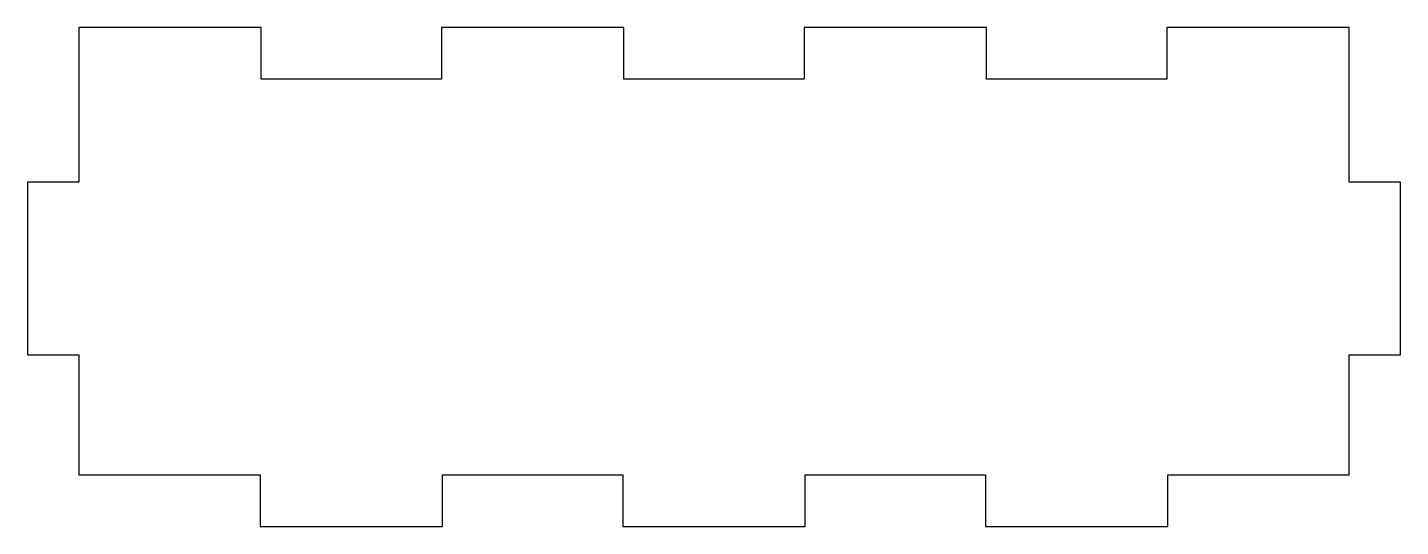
# Model space of a CAD drawing. Header units: millimetres. Extents: x -40 to 40, y -14.5 to 14.5.
import ezdxf

# ---------------------------------------------------------------- set-up
doc = ezdxf.new("R2010")
doc.units = ezdxf.units.MM
doc.layers.get('0').update_dxf_attribs({"linetype": 'CONTINUOUS'})

msp = doc.modelspace()

# ---------------------------------------------------------------- linework, layer by layer
for p, q in [((-26.404, 14.525), (-37.025, 14.525)), ((-37.025, 14.525), (-37.025, 5.525)), ((-26.404, 11.525), (-26.404, 14.525)), ((-5.261, 14.525), (-15.882, 14.525)), ((-15.882, 14.525), (-15.882, 11.525)), ((-5.261, 11.525), (-5.261, 14.525)), ((15.882, 14.525), (5.261, 14.525)), ((5.261, 14.525), (5.261, 11.525)), ((15.882, 11.525), (15.882, 14.525)), ((37.025, 14.525), (26.404, 14.525)), ((26.404, 14.525), (26.404, 11.525)), ((37.025, 5.525), (37.025, 14.525)), ((-15.882, 11.525), (-26.404, 11.525)), ((5.261, 11.525), (-5.261, 11.525)), ((26.404, 11.525), (15.882, 11.525)), ((-37.025, 5.525), (-40.025, 5.525)), ((-40.025, 5.525), (-40.025, -4.525)), ((40.025, 5.525), (37.025, 5.525)), ((40.025, -4.525), (40.025, 5.525)), ((-40.025, -4.525), (-37.025, -4.525)), ((-37.025, -4.525), (-37.025, -11.525)), ((37.025, -11.525), (37.025, -4.525)), ((37.025, -4.525), (40.025, -4.525)), ((-37.025, -11.525), (-26.454, -11.525)), ((-26.454, -11.525), (-26.454, -14.525)), ((-15.832, -14.525), (-15.832, -11.525)), ((-15.832, -11.525), (-5.311, -11.525)), ((-5.311, -11.525), (-5.311, -14.525)), ((5.311, -14.525), (5.311, -11.525)), ((5.311, -11.525), (15.832, -11.525)), ((15.832, -11.525), (15.832, -14.525)), ((26.454, -14.525), (26.454, -11.525)), ((26.454, -11.525), (37.025, -11.525)), ((-26.454, -14.525), (-15.832, -14.525)), ((-5.311, -14.525), (5.311, -14.525)), ((15.832, -14.525), (26.454, -14.525))]:
    msp.add_line(p, q)

doc.saveas('drawing.dxf')
